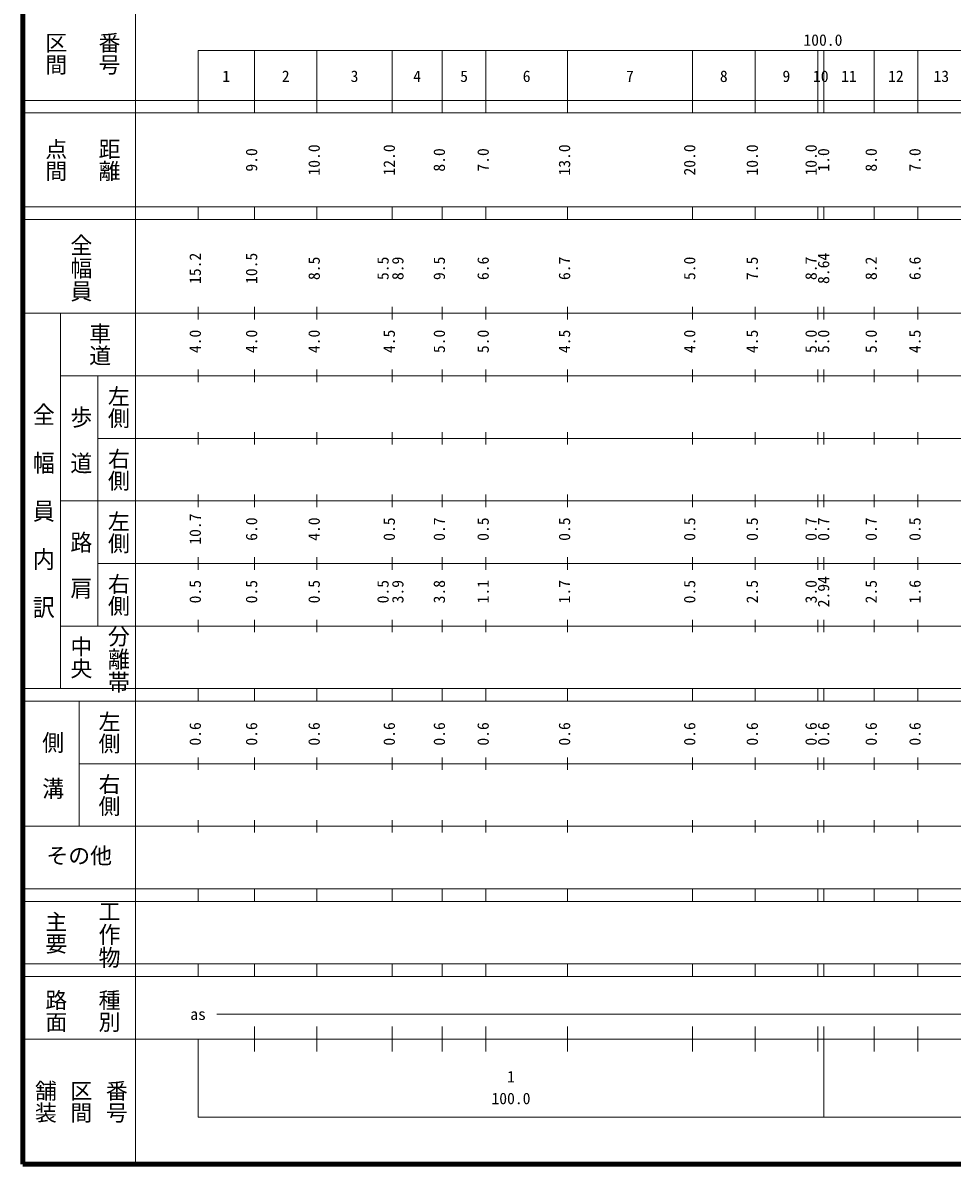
# Model space of a CAD drawing. Units: millimetres on the paper. Extents: x 40 to 680, y 20 to 380.
# Drawn here: x 40 to 188.5, y 20 to 202.4 of the extents above; entities that cross this region are included whole.
import ezdxf
from ezdxf.enums import TextEntityAlignment as Align

# ---------------------------------------------------------------- set-up
doc = ezdxf.new("R2010")
doc.units = ezdxf.units.MM
doc.layers.add('M-TTL', color=2, linetype='Continuous', lineweight=140)
doc.layers.add('M-TTL-BAND', color=7, linetype='Continuous', lineweight=13)
doc.styles.add('@ＭＳ ゴシック', font='')
doc.styles.add('ＭＳ ゴシック', font='')
doc.styles.get('@ＭＳ ゴシック').set_extended_font_data('@MS Gothic')
doc.styles.get('ＭＳ ゴシック').set_extended_font_data('MS Gothic')

msp = doc.modelspace()

# ---------------------------------------------------------------- linework, layer by layer
at = {"layer": 'M-TTL'}
for p, q in [((40, 380), (40, 20)), ((40, 20), (680, 20))]:
    msp.add_line(p, q, dxfattribs=at)
at = {"layer": 'M-TTL-BAND'}
for p, q in [((58, 370), (58, 20)), ((68, 198), (579, 198)), ((68, 198), (68, 188)), ((77, 188), (77, 198)), ((87, 188), (87, 198)), ((99, 188), (99, 198)), ((107, 188), (107, 198)), ((114, 188), (114, 198)), ((127, 188), (127, 198)), ((147, 188), (147, 198)), ((157, 188), (157, 198)), ((167, 188), (167, 198)), ((168, 188), (168, 198)), ((176, 188), (176, 198)), ((183, 188), (183, 198)), ((40, 190), (579, 190)), ((40, 188), (579, 188)), ((40, 173), (579, 173)), ((68, 171), (68, 173)), ((77, 171), (77, 173)), ((87, 171), (87, 173)), ((99, 171), (99, 173)), ((107, 171), (107, 173)), ((114, 171), (114, 173)), ((127, 171), (127, 173)), ((147, 171), (147, 173)), ((157, 171), (157, 173)), ((167, 171), (167, 173)), ((168, 171), (168, 173)), ((176, 171), (176, 173)), ((183, 171), (183, 173)), ((40, 171), (579, 171)), ((68, 155), (68, 157)), ((77, 155), (77, 157)), ((87, 155), (87, 157)), ((99, 155), (99, 157)), ((107, 155), (107, 157)), ((114, 155), (114, 157)), ((127, 155), (127, 157)), ((147, 155), (147, 157)), ((157, 155), (157, 157)), ((167, 155), (167, 157)), ((168, 155), (168, 157)), ((176, 155), (176, 157)), ((183, 155), (183, 157)), ((40, 156), (579, 156)), ((46, 96), (46, 156)), ((46, 146), (579, 146)), ((52, 146), (52, 106)), ((68, 145), (68, 147)), ((77, 145), (77, 147)), ((87, 145), (87, 147)), ((99, 145), (99, 147)), ((107, 145), (107, 147)), ((114, 145), (114, 147)), ((127, 145), (127, 147)), ((147, 145), (147, 147)), ((157, 145), (157, 147)), ((167, 145), (167, 147)), ((168, 145), (168, 147)), ((176, 145), (176, 147)), ((183, 145), (183, 147)), ((68, 135), (68, 137)), ((77, 135), (77, 137)), ((87, 135), (87, 137)), ((99, 135), (99, 137)), ((107, 135), (107, 137)), ((114, 135), (114, 137)), ((127, 135), (127, 137)), ((147, 135), (147, 137)), ((157, 135), (157, 137)), ((167, 135), (167, 137)), ((168, 135), (168, 137)), ((176, 135), (176, 137)), ((183, 135), (183, 137)), ((52, 136), (579, 136)), ((46, 126), (579, 126)), ((68, 125), (68, 127)), ((77, 125), (77, 127)), ((87, 125), (87, 127)), ((99, 125), (99, 127)), ((107, 125), (107, 127)), ((114, 125), (114, 127)), ((127, 125), (127, 127)), ((147, 125), (147, 127)), ((157, 125), (157, 127)), ((167, 125), (167, 127)), ((168, 125), (168, 127)), ((176, 125), (176, 127)), ((183, 125), (183, 127)), ((68, 115), (68, 117)), ((77, 115), (77, 117)), ((87, 115), (87, 117)), ((99, 115), (99, 117)), ((107, 115), (107, 117)), ((114, 115), (114, 117)), ((127, 115), (127, 117)), ((147, 115), (147, 117)), ((157, 115), (157, 117)), ((167, 115), (167, 117)), ((168, 115), (168, 117)), ((176, 115), (176, 117)), ((183, 115), (183, 117)), ((52, 116), (579, 116)), ((46, 106), (579, 106)), ((68, 105), (68, 107)), ((77, 105), (77, 107)), ((87, 105), (87, 107)), ((99, 105), (99, 107)), ((107, 105), (107, 107)), ((114, 105), (114, 107)), ((127, 105), (127, 107)), ((147, 105), (147, 107)), ((157, 105), (157, 107)), ((167, 105), (167, 107)), ((168, 105), (168, 107)), ((176, 105), (176, 107)), ((183, 105), (183, 107)), ((40, 96), (579, 96)), ((68, 94), (68, 96)), ((77, 94), (77, 96)), ((87, 94), (87, 96)), ((99, 94), (99, 96)), ((107, 94), (107, 96)), ((114, 94), (114, 96)), ((127, 94), (127, 96)), ((147, 94), (147, 96)), ((157, 94), (157, 96)), ((167, 94), (167, 96)), ((168, 94), (168, 96)), ((176, 94), (176, 96)), ((183, 94), (183, 96)), ((40, 94), (579, 94)), ((49, 94), (49, 74)), ((49, 84), (579, 84)), ((68, 83), (68, 85)), ((77, 83), (77, 85)), ((87, 83), (87, 85)), ((99, 83), (99, 85)), ((107, 83), (107, 85)), ((114, 83), (114, 85)), ((127, 83), (127, 85)), ((147, 83), (147, 85)), ((157, 83), (157, 85)), ((167, 83), (167, 85)), ((168, 83), (168, 85)), ((176, 83), (176, 85)), ((183, 83), (183, 85)), ((68, 73), (68, 75)), ((77, 73), (77, 75)), ((87, 73), (87, 75)), ((99, 73), (99, 75)), ((107, 73), (107, 75)), ((114, 73), (114, 75)), ((127, 73), (127, 75)), ((147, 73), (147, 75)), ((157, 73), (157, 75)), ((167, 73), (167, 75)), ((168, 73), (168, 75)), ((176, 73), (176, 75)), ((183, 73), (183, 75)), ((40, 74), (579, 74)), ((40, 64), (579, 64)), ((68, 62), (68, 64)), ((77, 62), (77, 64)), ((87, 62), (87, 64)), ((99, 62), (99, 64)), ((107, 62), (107, 64)), ((114, 62), (114, 64)), ((127, 62), (127, 64)), ((147, 62), (147, 64)), ((157, 62), (157, 64)), ((167, 62), (167, 64)), ((168, 62), (168, 64)), ((176, 62), (176, 64)), ((183, 62), (183, 64)), ((40, 62), (579, 62)), ((40, 52), (579, 52)), ((68, 50), (68, 52)), ((77, 50), (77, 52)), ((87, 50), (87, 52)), ((99, 50), (99, 52)), ((107, 50), (107, 52)), ((114, 50), (114, 52)), ((127, 50), (127, 52)), ((147, 50), (147, 52)), ((157, 50), (157, 52)), ((167, 50), (167, 52)), ((168, 50), (168, 52)), ((176, 50), (176, 52)), ((183, 50), (183, 52)), ((40, 50), (579, 50)), ((71, 44), (565, 44)), ((77, 38), (77, 42)), ((87, 38), (87, 42)), ((99, 38), (99, 42)), ((107, 38), (107, 42)), ((114, 38), (114, 42)), ((127, 38), (127, 42)), ((147, 38), (147, 42)), ((157, 38), (157, 42)), ((167, 38), (167, 42)), ((168, 27.5), (168, 42)), ((176, 38), (176, 42)), ((183, 38), (183, 42)), ((40, 40), (579, 40)), ((68, 40), (68, 27.5)), ((68, 27.5), (579, 27.5))]:
    msp.add_line(p, q, dxfattribs=at)

# ---------------------------------------------------------------- texts
for s, height, rotation, style, p in [('番号', 2.566, 270, '@ＭＳ ゴシック', (51.75, 201)), ('区間', 2.566, 270, '@ＭＳ ゴシック', (43.25, 201)), ('点間', 2.566, 270, '@ＭＳ ゴシック', (43.25, 184)), ('距離', 2.566, 270, '@ＭＳ ゴシック', (51.75, 184)), ('10.0', 1.833, 90, 'ＭＳ ゴシック', (88, 178)), ('12.0', 1.833, 90, 'ＭＳ ゴシック', (100, 178)), ('13.0', 1.833, 90, 'ＭＳ ゴシック', (128, 178)), ('20.0', 1.833, 90, 'ＭＳ ゴシック', (148, 178)), ('10.0', 1.833, 90, 'ＭＳ ゴシック', (158, 178)), ('10.0', 1.833, 90, 'ＭＳ ゴシック', (167.4, 178)), ('9.0', 1.833, 90, 'ＭＳ ゴシック', (78, 178.625)), ('8.0', 1.833, 90, 'ＭＳ ゴシック', (108, 178.625)), ('7.0', 1.833, 90, 'ＭＳ ゴシック', (115, 178.625)), ('1.0', 1.833, 90, 'ＭＳ ゴシック', (169.4, 178.625)), ('8.0', 1.833, 90, 'ＭＳ ゴシック', (177, 178.625)), ('7.0', 1.833, 90, 'ＭＳ ゴシック', (184, 178.625)), ('15.2', 1.833, 90, 'ＭＳ ゴシック', (69, 160.674)), ('10.5', 1.833, 90, 'ＭＳ ゴシック', (78, 160.674)), ('8.5', 1.833, 90, 'ＭＳ ゴシック', (88, 161.299)), ('5.5', 1.833, 90, 'ＭＳ ゴシック', (99, 161.299)), ('8.9', 1.833, 90, 'ＭＳ ゴシック', (101.37, 161.299)), ('9.5', 1.833, 90, 'ＭＳ ゴシック', (108, 161.299)), ('6.6', 1.833, 90, 'ＭＳ ゴシック', (115, 161.299)), ('6.7', 1.833, 90, 'ＭＳ ゴシック', (128, 161.299)), ('5.0', 1.833, 90, 'ＭＳ ゴシック', (148, 161.299)), ('7.5', 1.833, 90, 'ＭＳ ゴシック', (158, 161.299)), ('8.7', 1.833, 90, 'ＭＳ ゴシック', (167.4, 161.299)), ('8.64', 1.833, 90, 'ＭＳ ゴシック', (169.4, 160.674)), ('8.2', 1.833, 90, 'ＭＳ ゴシック', (177, 161.299)), ('6.6', 1.833, 90, 'ＭＳ ゴシック', (184, 161.299)), ('車道', 2.566, 270, '@ＭＳ ゴシック', (50.25, 154.5)), ('4.0', 1.833, 90, 'ＭＳ ゴシック', (69, 149.625)), ('4.0', 1.833, 90, 'ＭＳ ゴシック', (78, 149.625)), ('4.0', 1.833, 90, 'ＭＳ ゴシック', (88, 149.625)), ('5.0', 1.833, 90, 'ＭＳ ゴシック', (108, 149.625)), ('5.0', 1.833, 90, 'ＭＳ ゴシック', (115, 149.625)), ('4.0', 1.833, 90, 'ＭＳ ゴシック', (148, 149.625)), ('5.0', 1.833, 90, 'ＭＳ ゴシック', (167.4, 149.625)), ('5.0', 1.833, 90, 'ＭＳ ゴシック', (169.4, 149.625)), ('5.0', 1.833, 90, 'ＭＳ ゴシック', (177, 149.625)), ('4.5', 1.833, 90, 'ＭＳ ゴシック', (100, 149.625)), ('4.5', 1.833, 90, 'ＭＳ ゴシック', (128, 149.625)), ('4.5', 1.833, 90, 'ＭＳ ゴシック', (158, 149.625)), ('4.5', 1.833, 90, 'ＭＳ ゴシック', (184, 149.625)), ('左側', 2.566, 270, '@ＭＳ ゴシック', (53.25, 144.5)), ('右側', 2.566, 270, '@ＭＳ ゴシック', (53.25, 134.5)), ('左側', 2.566, 270, '@ＭＳ ゴシック', (53.25, 124.5)), ('10.7', 1.833, 90, 'ＭＳ ゴシック', (69, 119)), ('6.0', 1.833, 90, 'ＭＳ ゴシック', (78, 119.625)), ('4.0', 1.833, 90, 'ＭＳ ゴシック', (88, 119.625)), ('0.5', 1.833, 90, 'ＭＳ ゴシック', (100, 119.625)), ('0.7', 1.833, 90, 'ＭＳ ゴシック', (108, 119.625)), ('0.5', 1.833, 90, 'ＭＳ ゴシック', (115, 119.625)), ('0.5', 1.833, 90, 'ＭＳ ゴシック', (128, 119.625)), ('0.5', 1.833, 90, 'ＭＳ ゴシック', (148, 119.625)), ('0.5', 1.833, 90, 'ＭＳ ゴシック', (158, 119.625)), ('0.7', 1.833, 90, 'ＭＳ ゴシック', (167.4, 119.625)), ('0.7', 1.833, 90, 'ＭＳ ゴシック', (169.4, 119.625)), ('0.7', 1.833, 90, 'ＭＳ ゴシック', (177, 119.625)), ('0.5', 1.833, 90, 'ＭＳ ゴシック', (184, 119.625)), ('右側', 2.566, 270, '@ＭＳ ゴシック', (53.25, 114.5)), ('0.5', 1.833, 90, 'ＭＳ ゴシック', (69, 109.625)), ('0.5', 1.833, 90, 'ＭＳ ゴシック', (78, 109.625)), ('0.5', 1.833, 90, 'ＭＳ ゴシック', (88, 109.625)), ('0.5', 1.833, 90, 'ＭＳ ゴシック', (99, 109.625)), ('3.9', 1.833, 90, 'ＭＳ ゴシック', (101.37, 109.625)), ('3.8', 1.833, 90, 'ＭＳ ゴシック', (108, 109.625)), ('1.1', 1.833, 90, 'ＭＳ ゴシック', (115, 109.625)), ('1.7', 1.833, 90, 'ＭＳ ゴシック', (128, 109.625)), ('0.5', 1.833, 90, 'ＭＳ ゴシック', (148, 109.625)), ('2.5', 1.833, 90, 'ＭＳ ゴシック', (158, 109.625)), ('3.0', 1.833, 90, 'ＭＳ ゴシック', (167.4, 109.625)), ('2.94', 1.833, 90, 'ＭＳ ゴシック', (169.4, 109)), ('2.5', 1.833, 90, 'ＭＳ ゴシック', (177, 109.625)), ('1.6', 1.833, 90, 'ＭＳ ゴシック', (184, 109.625)), ('中央', 2.566, 270, '@ＭＳ ゴシック', (47.25, 104.5)), ('左側', 2.566, 270, '@ＭＳ ゴシック', (51.75, 92.5)), ('0.6', 1.833, 90, 'ＭＳ ゴシック', (69, 86.889)), ('0.6', 1.833, 90, 'ＭＳ ゴシック', (78, 86.889)), ('0.6', 1.833, 90, 'ＭＳ ゴシック', (88, 86.889)), ('0.6', 1.833, 90, 'ＭＳ ゴシック', (100, 86.889)), ('0.6', 1.833, 90, 'ＭＳ ゴシック', (108, 86.889)), ('0.6', 1.833, 90, 'ＭＳ ゴシック', (115, 86.889)), ('0.6', 1.833, 90, 'ＭＳ ゴシック', (128, 86.889)), ('0.6', 1.833, 90, 'ＭＳ ゴシック', (148, 86.889)), ('0.6', 1.833, 90, 'ＭＳ ゴシック', (158, 86.889)), ('0.6', 1.833, 90, 'ＭＳ ゴシック', (167.4, 86.889)), ('0.6', 1.833, 90, 'ＭＳ ゴシック', (169.4, 86.889)), ('0.6', 1.833, 90, 'ＭＳ ゴシック', (177, 86.889)), ('0.6', 1.833, 90, 'ＭＳ ゴシック', (184, 86.889)), ('右側', 2.566, 270, '@ＭＳ ゴシック', (51.75, 82.5)), ('主要', 2.566, 270, '@ＭＳ ゴシック', (43.25, 60.5)), ('路面', 2.566, 270, '@ＭＳ ゴシック', (43.25, 48)), ('種別', 2.566, 270, '@ＭＳ ゴシック', (51.75, 48)), ('舗装', 2.566, 270, '@ＭＳ ゴシック', (41.583, 33.5)), ('区間', 2.566, 270, '@ＭＳ ゴシック', (47.25, 33.5)), ('番号', 2.566, 270, '@ＭＳ ゴシック', (52.917, 33.5))]:
    msp.add_text(s, height=height, rotation=rotation, dxfattribs=dict(at, style=style)).set_placement(p, align=Align.BOTTOM_LEFT)
at = {"layer": 'M-TTL-BAND', "style": 'ＭＳ ゴシック'}
for s, height, p in [('100.0', 1.833, (164.719, 198.195)), ('1', 1.833, (71.875, 192.405)), ('2', 1.833, (81.375, 192.405)), ('3', 1.833, (92.375, 192.405)), ('4', 1.833, (102.375, 192.405)), ('5', 1.833, (109.875, 192.405)), ('6', 1.833, (119.875, 192.405)), ('7', 1.833, (136.375, 192.405)), ('8', 1.833, (151.375, 192.405)), ('9', 1.833, (161.375, 192.405)), ('10', 1.833, (166.25, 192.405)), ('11', 1.833, (170.75, 192.405)), ('12', 1.833, (178.25, 192.405)), ('13', 1.833, (185.5, 192.405)), ('その他', 2.566, (43.75, 67.25)), ('as', 1.833, (66.75, 42.5)), ('1', 1.833, (117.375, 32.523)), ('100.0', 1.833, (114.875, 29.033))]:
    msp.add_text(s, height=height, dxfattribs=at).set_placement(p, align=Align.BOTTOM_LEFT)
at = {"layer": 'M-TTL-BAND', "style": '@ＭＳ ゴシック'}
for s, width, p in [('全幅員', 1.05, (47.25, 168.75)), ('全\u3000幅\u3000員\u3000内\u3000訳', 1.1, (41.25, 141.75)), ('歩\u3000道', 1.05, (47.25, 141.25)), ('路\u3000肩', 1.05, (47.25, 121.25)), ('分離帯', 1.05, (53.25, 106.25)), ('側\u3000溝', 1.05, (42.75, 89.25)), ('工作物', 1.05, (51.75, 62.25))]:
    msp.add_text(s, height=2.566, rotation=270, dxfattribs=dict(at, width=width)).set_placement(p, align=Align.BOTTOM_LEFT)

doc.saveas('drawing.dxf')
